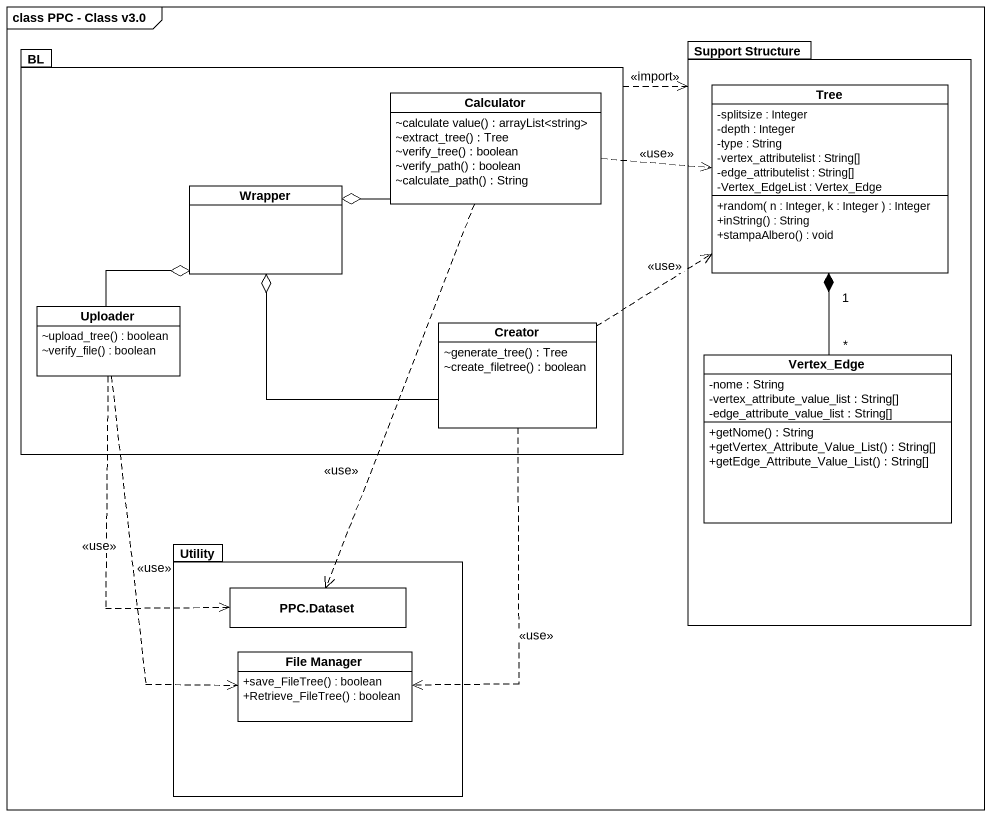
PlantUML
@startuml
mainframe class PPC - Class v3.0
hide circle
hide empty members
skinparam classAttributeIconSize 0
package "Support Structure" as Support_Structure {
  class Tree {
    -splitsize : Integer
    -depth : Integer
    -type : String
    -vertex_attributelist : String[]
    -edge_attributelist : String[]
    -Vertex_EdgeList : Vertex_Edge
    +random( n : Integer, k : Integer ) : Integer
    +inString() : String
    +stampaAlbero() : void
  }
  class Vertex_Edge {
    -nome : String
    -vertex_attribute_value_list : String[]
    -edge_attribute_value_list : String[]
    +getNome() : String
    +getVertex_Attribute_Value_List() : String[]
    +getEdge_Attribute_Value_List() : String[]
  }
}
package BL {
  class Calculator {
    ~calculate value() : arrayList<string>
    ~extract_tree() : Tree
    ~verify_tree() : boolean
    ~verify_path() : boolean
    ~calculate_path() : String
  }
  class Wrapper
  class Uploader {
    ~upload_tree() : boolean
    ~verify_file() : boolean
  }
  class Creator {
    ~generate_tree() : Tree
    ~create_filetree() : boolean
  }
}
package Utility {
  class "PPC.Dataset" as PPC_Dataset
  class "File Manager" as File_Manager {
    +save_FileTree() : boolean
    +Retrieve_FileTree() : boolean
  }
}
BL .right.> Support_Structure : <<import>>
Calculator .right.> Tree : <<use>>
Calculator ..> PPC_Dataset : <<use>>
Tree "1" *-- "*" Vertex_Edge
Wrapper o-right- Calculator
Wrapper o-- Uploader
Wrapper o-right- Creator
Uploader ..> PPC_Dataset : <<use>>
Uploader ..> File_Manager : <<use>>
Creator .up.> Tree : <<use>>
Creator ..> File_Manager : <<use>>
@enduml
